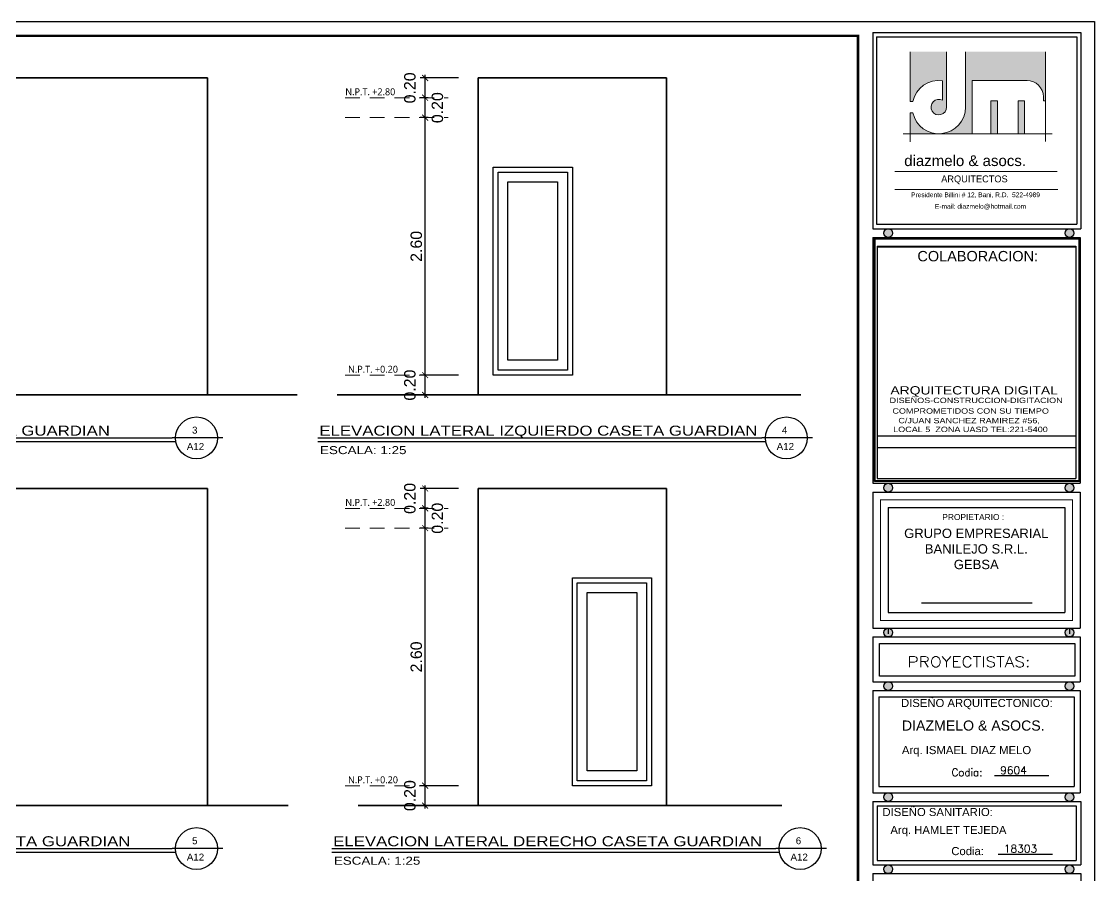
# Model space of a CAD drawing. Header units: feet. Extents: x -417 to 46, y -646 to -218.
# Drawn here: x -101.33 to -90.49, y -640.39 to -631.77 of the extents above; entities that cross this region are included whole.
import ezdxf
from ezdxf.enums import TextEntityAlignment as Align

# ---------------------------------------------------------------- set-up
doc = ezdxf.new("R2010")
doc.units = ezdxf.units.FT
doc.header["$MEASUREMENT"] = 0
doc.linetypes.add('HIDDEN', pattern=[0.375, 0.25, -0.125])
for name, color, linetype, lineweight in [('A-WALL', 4, 'Continuous', 25), ('DIM-COTAS', 1, 'Continuous', 5), ('TEXTO', 7, 'Continuous', 5), ('TXT', 2, 'Continuous', 9), ('VUELOS', 8, 'HIDDEN', 0)]:
    doc.layers.add(name, color=color, linetype=linetype, lineweight=lineweight)
for name, color, linetype in [('DIM', 10, 'Continuous'), ('HOJA', 7, 'Continuous'), ('MARCO', 7, 'Continuous'), ('PERT-VENT', 2, 'Continuous'), ('TARGETA', 7, 'Continuous'), ('textos', 7, 'Continuous'), ('TEXXT', 8, 'Continuous')]:
    doc.layers.add(name, color=color, linetype=linetype)
doc.styles.add('ads', font='trebuc.ttf', dxfattribs={"height": 0.14})
doc.styles.add('DAMIAN', font='arial.ttf', dxfattribs={"height": 0.12})
doc.styles.get("Standard").update_dxf_attribs({"font": 'arial.ttf', "height": 0.115})
doc.styles.add('TITTEXTM', font='romanc.shx')
doc.dimstyles.new('KEILY', dxfattribs={"dimtxt": 0.115, "dimasz": 0.06, "dimexe": 0.05, "dimexo": 0.2, "dimgap": 0.03, "dimtad": 1, "dimzin": 1, "dimdsep": 46, "dimtxsty": 'Standard', "dimblk": 'ARCHTICK', "dimcen": 2.5, "dimdle": 0.03, "dimclrd": 256, "dimclre": 256, "dimclrt": 7, "dimadec": 0, "dimazin": 0, "dimtfac": 1, "dimtmove": 2, "dimatfit": 3, "dimfxl": 0.2, "dimfxlon": 1, "dimtolj": 1, "dimtzin": 1, "dimarcsym": 0})

# ---------------------------------------------------------------- blocks, each defined once
blk = doc.blocks.new('A$C6FFE63EF')
at = {"layer": 'TEXTO', "ltscale": 0.05}
h = blk.add_hatch(color=256, dxfattribs=at)
h.paths.add_polyline_path([(1.319, 2.87), (1.319, 2.479, 3.622679), (1.401, 2.342), (1.401, 3.449), (0.672, 3.449), (0.672, 2.457), (0.725, 2.457, -0.391497)])
h.paths.add_polyline_path([(1.246, 1.809, -0.351969), (0.725, 2.227), (0.672, 2.227), (0.672, 1.809)])
h.paths.add_polyline_path([(1.91, 2.875), (3.008, 2.875, -0.414214), (3.336, 2.547), (3.336, 2.466), (3.377, 2.466), (3.377, 3.449), (1.779, 3.449), (1.779, 2.342, -0.414214), (1.246, 1.809), (1.91, 1.809)])
h.paths.add_polyline_path([(2.418, 2.465), (2.287, 2.465), (2.287, 1.809), (2.418, 1.809)], flags=17)
h.paths.add_polyline_path([(2.959, 2.465), (2.828, 2.465), (2.828, 1.809), (2.959, 1.809)], flags=17)
for p, q in [((0.671, 2.456), (0.671, 3.448)), ((1.401, 2.341), (1.401, 3.448)), ((1.778, 2.341), (1.778, 3.448)), ((3.377, 2.465), (3.377, 3.448)), ((1.319, 2.479), (1.319, 2.869)), ((1.909, 1.808), (1.909, 2.874)), ((1.909, 2.874), (3.008, 2.874)), ((0.725, 2.456), (0.671, 2.456)), ((2.287, 1.808), (2.287, 2.464)), ((2.287, 2.464), (2.418, 2.464)), ((2.418, 1.808), (2.418, 2.464)), ((2.828, 1.808), (2.828, 2.464)), ((2.828, 2.464), (2.959, 2.464)), ((2.959, 1.808), (2.959, 2.464)), ((3.336, 2.546), (3.336, 2.465)), ((3.336, 2.465), (3.377, 2.465)), ((3.377, 2.465), (3.377, 1.653)), ((0.671, 1.808), (0.671, 2.227)), ((0.725, 2.227), (0.671, 2.227)), ((0.534, 1.808), (3.512, 1.808)), ((0.671, 1.808), (0.671, 1.647)), ((0.362, 1.057), (3.61, 1.057)), ((0.362, 0.698), (3.622, 0.698))]:
    blk.add_line(p, q, dxfattribs=at)
for centre, radius, start, end in [((1.245, 2.341), 0.533, 82.0412, 167.5619), ((3.008, 2.546), 0.328, 0, 90), ((1.245, 2.341), 0.156, 61.7263, 0), ((1.245, 2.341), 0.533, 192.4381, 0)]:
    blk.add_arc(centre, radius, start, end, dxfattribs=at)
at = {"layer": 'TEXTO', "ltscale": 0.3, "width": 13.01141, "attachment_point": 1}
for s, insert, char_height in [('{\\fSwis721 Blk BT|b0|i0|c0|p34;diazmelo & asocs.}', (0.552, 1.378), 0.21489), ('{\\fComic Sans MS|b0|i0|c0|p66;ARQUITECTOS}', (1.293, 0.975), 0.13753), ('{\\fArial|b0|i0|c0|p34;Presidente Billini # 12, Bani, R.D.  522-4989}', (0.69, 0.636), 0.09455), ('{\\fArial|b0|i0|c0|p34;E-mail: diazmelo@hotmail.com}', (1.167, 0.405), 0.09455)]:
    blk.add_mtext(s, dxfattribs=dict(at, insert=insert, char_height=char_height))
blk = doc.blocks.new('A$C70CF49A2')
at = {"layer": 'PERT-VENT'}
for points in [[(0, 2.1), (0.8, 2.1), (0.8, 0), (0, 0)], [(0.05, 2.05), (0.75, 2.05), (0.75, 0.05), (0.05, 0.05)], [(0.15, 1.95), (0.65, 1.95), (0.65, 0.15), (0.15, 0.15)]]:
    blk.add_lwpolyline(points, close=True, dxfattribs=at)
blk = doc.blocks.new('_ArchTick')
at = {"layer": 'DIM-COTAS', "color": 0, "const_width": 0.15}
blk.add_lwpolyline([(-0.5, -0.5), (0.5, 0.5)], dxfattribs=at)
blk = doc.blocks.new('*D3144')
at = {"layer": 'Defpoints', "color": 0, "transparency": 16777216}
for p in [(-97.253, -635.336), (-96.717, -635.336), (-96.717, -635.536)]:
    blk.add_point(p, dxfattribs=at)
at = {"layer": 'DIM', "lineweight": -2, "transparency": 16777216}
for p, q in [((-96.917, -635.336), (-97.303, -635.336)), ((-97.253, -635.566), (-97.253, -635.306)), ((-96.917, -635.536), (-97.303, -635.536))]:
    blk.add_line(p, q, dxfattribs=at)
at = {"layer": 'DIM', "lineweight": -2, "transparency": 16777216, "xscale": 0.06, "yscale": 0.06, "zscale": 0.06}
for p, rotation in [((-97.253, -635.336), 90), ((-97.253, -635.536), 270)]:
    blk.add_blockref('_ArchTick', p, dxfattribs=dict(at, rotation=rotation))
at = {"layer": 'DIM', "color": 7, "transparency": 16777216, "insert": (-97.407, -635.436), "char_height": 0.115, "attachment_point": 5, "rotation": 90}
blk.add_mtext('\\A1;0.20', dxfattribs=at)
blk = doc.blocks.new('*D3145')
at = {"layer": 'Defpoints', "color": 0, "transparency": 16777216}
for p in [(-97.253, -632.736), (-97.022, -632.736), (-96.717, -635.336)]:
    blk.add_point(p, dxfattribs=at)
at = {"layer": 'DIM', "lineweight": -2, "transparency": 16777216}
for p, q in [((-97.222, -632.736), (-97.303, -632.736)), ((-97.253, -635.366), (-97.253, -632.706)), ((-96.917, -635.336), (-97.303, -635.336))]:
    blk.add_line(p, q, dxfattribs=at)
at = {"layer": 'DIM', "lineweight": -2, "transparency": 16777216, "xscale": 0.06, "yscale": 0.06, "zscale": 0.06}
for p, rotation in [((-97.253, -632.736), 90), ((-97.253, -635.336), 270)]:
    blk.add_blockref('_ArchTick', p, dxfattribs=dict(at, rotation=rotation))
at = {"layer": 'DIM', "color": 7, "transparency": 16777216, "insert": (-97.342, -634.036), "char_height": 0.115, "attachment_point": 5, "rotation": 90}
blk.add_mtext('\\A1;2.60', dxfattribs=at)
blk = doc.blocks.new('*D3156')
at = {"layer": 'Defpoints', "color": 0, "transparency": 16777216}
for p in [(-97.253, -632.536), (-97.022, -632.536), (-97.022, -632.736)]:
    blk.add_point(p, dxfattribs=at)
at = {"layer": 'DIM', "lineweight": -2, "transparency": 16777216}
for p, q in [((-97.222, -632.536), (-97.303, -632.536)), ((-97.253, -632.766), (-97.253, -632.506)), ((-97.222, -632.736), (-97.303, -632.736))]:
    blk.add_line(p, q, dxfattribs=at)
at = {"layer": 'DIM', "lineweight": -2, "transparency": 16777216, "xscale": 0.06, "yscale": 0.06, "zscale": 0.06}
for p, rotation in [((-97.253, -632.536), 90), ((-97.253, -632.736), 270)]:
    blk.add_blockref('_ArchTick', p, dxfattribs=dict(at, rotation=rotation))
at = {"layer": 'DIM', "color": 7, "transparency": 16777216, "insert": (-97.129, -632.636), "char_height": 0.115, "attachment_point": 5, "rotation": 90}
blk.add_mtext('\\A1;0.20', dxfattribs=at)
blk = doc.blocks.new('*D3157')
at = {"layer": 'Defpoints', "color": 0, "transparency": 16777216}
for p in [(-97.253, -632.336), (-96.717, -632.336), (-97.022, -632.536)]:
    blk.add_point(p, dxfattribs=at)
at = {"layer": 'DIM', "lineweight": -2, "transparency": 16777216}
for p, q in [((-96.917, -632.336), (-97.303, -632.336)), ((-97.253, -632.566), (-97.253, -632.306)), ((-97.222, -632.536), (-97.303, -632.536))]:
    blk.add_line(p, q, dxfattribs=at)
at = {"layer": 'DIM', "lineweight": -2, "transparency": 16777216, "xscale": 0.06, "yscale": 0.06, "zscale": 0.06}
for p, rotation in [((-97.253, -632.336), 90), ((-97.253, -632.536), 270)]:
    blk.add_blockref('_ArchTick', p, dxfattribs=dict(at, rotation=rotation))
at = {"layer": 'DIM', "color": 7, "transparency": 16777216, "insert": (-97.407, -632.436), "char_height": 0.115, "attachment_point": 5, "rotation": 90}
blk.add_mtext('\\A1;0.20', dxfattribs=at)
blk = doc.blocks.new('*D3148')
at = {"layer": 'Defpoints', "color": 0, "transparency": 16777216}
for p in [(-97.253, -639.48), (-96.717, -639.48), (-96.717, -639.68)]:
    blk.add_point(p, dxfattribs=at)
at = {"layer": 'DIM', "lineweight": -2, "transparency": 16777216}
for p, q in [((-96.917, -639.48), (-97.303, -639.48)), ((-97.253, -639.71), (-97.253, -639.45)), ((-96.917, -639.68), (-97.303, -639.68))]:
    blk.add_line(p, q, dxfattribs=at)
at = {"layer": 'DIM', "lineweight": -2, "transparency": 16777216, "xscale": 0.06, "yscale": 0.06, "zscale": 0.06}
for p, rotation in [((-97.253, -639.48), 90), ((-97.253, -639.68), 270)]:
    blk.add_blockref('_ArchTick', p, dxfattribs=dict(at, rotation=rotation))
at = {"layer": 'DIM', "color": 7, "transparency": 16777216, "insert": (-97.407, -639.58), "char_height": 0.115, "attachment_point": 5, "rotation": 90}
blk.add_mtext('\\A1;0.20', dxfattribs=at)
blk = doc.blocks.new('*D3149')
at = {"layer": 'Defpoints', "color": 0, "transparency": 16777216}
for p in [(-97.253, -636.88), (-97.022, -636.88), (-96.717, -639.48)]:
    blk.add_point(p, dxfattribs=at)
at = {"layer": 'DIM', "lineweight": -2, "transparency": 16777216}
for p, q in [((-97.222, -636.88), (-97.303, -636.88)), ((-97.253, -639.51), (-97.253, -636.85)), ((-96.917, -639.48), (-97.303, -639.48))]:
    blk.add_line(p, q, dxfattribs=at)
at = {"layer": 'DIM', "lineweight": -2, "transparency": 16777216, "xscale": 0.06, "yscale": 0.06, "zscale": 0.06}
for p, rotation in [((-97.253, -636.88), 90), ((-97.253, -639.48), 270)]:
    blk.add_blockref('_ArchTick', p, dxfattribs=dict(at, rotation=rotation))
at = {"layer": 'DIM', "color": 7, "transparency": 16777216, "insert": (-97.342, -638.18), "char_height": 0.115, "attachment_point": 5, "rotation": 90}
blk.add_mtext('\\A1;2.60', dxfattribs=at)
blk = doc.blocks.new('*D3160')
at = {"layer": 'Defpoints', "color": 0, "transparency": 16777216}
for p in [(-97.253, -636.68), (-97.022, -636.68), (-97.022, -636.88)]:
    blk.add_point(p, dxfattribs=at)
at = {"layer": 'DIM', "lineweight": -2, "transparency": 16777216}
for p, q in [((-97.222, -636.68), (-97.303, -636.68)), ((-97.253, -636.91), (-97.253, -636.65)), ((-97.222, -636.88), (-97.303, -636.88))]:
    blk.add_line(p, q, dxfattribs=at)
at = {"layer": 'DIM', "lineweight": -2, "transparency": 16777216, "xscale": 0.06, "yscale": 0.06, "zscale": 0.06}
for p, rotation in [((-97.253, -636.68), 90), ((-97.253, -636.88), 270)]:
    blk.add_blockref('_ArchTick', p, dxfattribs=dict(at, rotation=rotation))
at = {"layer": 'DIM', "color": 7, "transparency": 16777216, "insert": (-97.129, -636.78), "char_height": 0.115, "attachment_point": 5, "rotation": 90}
blk.add_mtext('\\A1;0.20', dxfattribs=at)
blk = doc.blocks.new('*D3161')
at = {"layer": 'Defpoints', "color": 0, "transparency": 16777216}
for p in [(-97.253, -636.48), (-96.717, -636.48), (-97.022, -636.68)]:
    blk.add_point(p, dxfattribs=at)
at = {"layer": 'DIM', "lineweight": -2, "transparency": 16777216}
for p, q in [((-96.917, -636.48), (-97.303, -636.48)), ((-97.253, -636.71), (-97.253, -636.45)), ((-97.222, -636.68), (-97.303, -636.68))]:
    blk.add_line(p, q, dxfattribs=at)
at = {"layer": 'DIM', "lineweight": -2, "transparency": 16777216, "xscale": 0.06, "yscale": 0.06, "zscale": 0.06}
for p, rotation in [((-97.253, -636.48), 90), ((-97.253, -636.68), 270)]:
    blk.add_blockref('_ArchTick', p, dxfattribs=dict(at, rotation=rotation))
at = {"layer": 'DIM', "color": 7, "transparency": 16777216, "insert": (-97.407, -636.58), "char_height": 0.115, "attachment_point": 5, "rotation": 90}
blk.add_mtext('\\A1;0.20', dxfattribs=at)

msp = doc.modelspace()

# ---------------------------------------------------------------- hatches: boundary and pattern name
at = {"layer": 'textos'}
h = msp.add_hatch(color=7, dxfattribs=at)
h.paths.add_polyline_path([(-92.5323, -633.9017, 1), (-92.621, -633.9017, 1)])
h.paths.add_polyline_path([(-90.7026, -633.9017, 1), (-90.7912, -633.9017, 1)])
h = msp.add_hatch(color=7, dxfattribs=at)
h.paths.add_polyline_path([(-92.5323, -636.472, 1), (-92.621, -636.472, 1)])
h.paths.add_polyline_path([(-90.7026, -636.472, 1), (-90.7912, -636.472, 1)])
h = msp.add_hatch(color=7, dxfattribs=at)
h.paths.add_polyline_path([(-92.5766, -637.89, 1), (-92.5766, -637.9787, 1)])
h.paths.add_polyline_path([(-90.7469, -637.89, 1), (-90.7469, -637.9787, 1)])
h = msp.add_hatch(color=7, dxfattribs=at)
h.paths.add_polyline_path([(-92.5766, -638.43, 1), (-92.5766, -638.5186, 1)])
h.paths.add_polyline_path([(-90.7469, -638.43, 1), (-90.7469, -638.5186, 1)])
h = msp.add_hatch(color=7, dxfattribs=at)
h.paths.add_polyline_path([(-92.5766, -639.5502, 1), (-92.5766, -639.6389, 1)])
h.paths.add_polyline_path([(-90.7469, -639.5502, 1), (-90.7469, -639.6389, 1)])
h = msp.add_hatch(color=7, dxfattribs=at)
h.paths.add_polyline_path([(-92.5766, -640.2789, 1), (-92.5766, -640.3675, 1)])
h.paths.add_polyline_path([(-90.7469, -640.2789, 1), (-90.7469, -640.3675, 1)])

# ---------------------------------------------------------------- linework, layer by layer
at = {"layer": 'A-WALL', "lineweight": 35}
for p, q in [((-103.8006, -632.3359), (-99.4506, -632.3359)), ((-99.4506, -632.3359), (-99.4506, -635.5359)), ((-96.7167, -632.3359), (-94.8167, -632.3359)), ((-96.7167, -632.3359), (-96.7167, -635.5359)), ((-94.8167, -632.3359), (-94.8167, -635.5359)), ((-103.8006, -636.4804), (-99.4506, -636.4804)), ((-99.4506, -636.4804), (-99.4506, -639.6804)), ((-94.8167, -636.4804), (-96.7167, -636.4804)), ((-96.7167, -636.4804), (-96.7167, -639.6804)), ((-94.8167, -636.4804), (-94.8167, -639.6804))]:
    msp.add_line(p, q, dxfattribs=at)
at = {"layer": 'A-WALL', "color": 13, "lineweight": 35}
for p, q in [((-105.1881, -635.5359), (-98.544, -635.5359)), ((-98.1406, -635.5359), (-93.4607, -635.5359)), ((-105.2326, -639.6804), (-98.637, -639.6804)), ((-93.6525, -639.6804), (-97.9298, -639.6804))]:
    msp.add_line(p, q, dxfattribs=at)
at = {"layer": 'HOJA', "color": 17, "linetype": 'Continuous'}
for p, q in [((-92.6887, -635.9476), (-90.6819, -635.9476)), ((-92.6887, -636.065), (-90.6819, -636.065))]:
    msp.add_line(p, q, dxfattribs=at)
at = {"layer": 'MARCO'}
msp.add_lwpolyline([(-111.9721, -631.7658), (-90.4936, -631.7658), (-90.4936, -645.7518), (-111.9721, -645.7518)], close=True, dxfattribs=at)
at = {"layer": 'MARCO', "const_width": 0.025}
msp.add_lwpolyline([(-92.8821, -631.9103), (-111.8276, -631.9103), (-111.8276, -645.6073), (-92.8821, -645.6073)], close=True, dxfattribs=at)
at = {"layer": 'TARGETA', "color": 3}
for p, q in [((-92.7333, -631.8763), (-90.6333, -631.8763)), ((-92.7333, -631.8763), (-92.7333, -633.8574)), ((-92.6946, -631.92), (-90.672, -631.92)), ((-92.6946, -631.92), (-92.6946, -633.8127)), ((-90.672, -631.92), (-90.672, -633.8127)), ((-90.6333, -631.8763), (-90.6333, -633.8574)), ((-92.7333, -633.8574), (-90.6333, -633.8574)), ((-92.6946, -633.8127), (-90.678, -633.8127)), ((-90.678, -633.8127), (-90.672, -633.8127)), ((-92.6887, -634.035), (-92.6887, -636.373)), ((-92.6887, -634.035), (-90.6819, -634.035)), ((-92.6887, -634.0394), (-92.6887, -636.3774)), ((-92.6887, -634.0394), (-90.6819, -634.0394)), ((-92.6887, -634.0394), (-92.6887, -636.3774)), ((-90.6819, -634.035), (-90.6819, -636.373)), ((-90.6819, -634.0394), (-90.6819, -636.3774)), ((-90.6819, -634.0394), (-90.6819, -636.3774)), ((-92.6887, -636.3774), (-90.6819, -636.3774)), ((-92.6887, -636.3774), (-90.6819, -636.3774)), ((-92.7333, -636.5163), (-90.6373, -636.5163)), ((-92.7333, -636.5163), (-92.7333, -637.89)), ((-90.6373, -636.5163), (-90.6373, -637.89)), ((-92.5764, -636.6732), (-90.7942, -636.6732)), ((-92.5764, -636.6732), (-92.5764, -637.7331)), ((-90.7942, -636.6732), (-90.7942, -637.7331)), ((-92.5764, -637.7331), (-90.7942, -637.7331)), ((-92.7333, -637.89), (-90.6373, -637.89)), ((-92.7333, -637.9787), (-92.7333, -638.43)), ((-92.7333, -637.9787), (-90.6373, -637.9787)), ((-90.6373, -637.9787), (-90.6373, -638.43)), ((-92.6667, -638.3733), (-92.6667, -638.0453)), ((-92.6667, -638.0453), (-90.6915, -638.0453)), ((-90.6915, -638.0453), (-90.6915, -638.3733)), ((-92.7333, -638.43), (-90.6373, -638.43)), ((-90.6915, -638.3733), (-92.6667, -638.3733)), ((-92.7333, -638.5186), (-92.7333, -639.5502)), ((-92.7333, -638.5186), (-90.6373, -638.5186)), ((-92.7333, -638.5186), (-90.6373, -638.5186)), ((-90.6373, -638.5186), (-90.6373, -639.5502)), ((-92.6705, -638.5814), (-92.6705, -639.4874)), ((-92.6705, -638.5814), (-90.7001, -638.5814)), ((-90.7001, -638.5814), (-90.7001, -639.4874)), ((-92.6705, -639.4874), (-90.7001, -639.4874)), ((-92.7333, -639.5502), (-90.6373, -639.5502)), ((-92.7333, -639.6389), (-90.6333, -639.6389)), ((-92.7333, -639.6389), (-92.7333, -640.2789)), ((-92.6886, -639.6836), (-90.678, -639.6836)), ((-92.6886, -639.6836), (-92.6886, -640.2342)), ((-90.678, -639.6836), (-90.678, -640.2342)), ((-90.6333, -639.6389), (-90.6333, -640.2789)), ((-92.6886, -640.2342), (-90.678, -640.2342)), ((-92.7333, -640.2789), (-90.6333, -640.2789)), ((-92.7333, -640.3675), (-92.7333, -640.9738)), ((-92.7333, -640.3675), (-90.6333, -640.3675)), ((-90.6333, -640.3675), (-90.6333, -640.9738))]:
    msp.add_line(p, q, dxfattribs=at)
at = {"layer": 'textos', "color": 7}
for p, q in [((-92.7333, -633.9469), (-92.7333, -636.4276)), ((-92.7333, -633.9469), (-90.6373, -633.9469)), ((-92.7333, -633.9469), (-90.6373, -633.9469)), ((-92.7333, -633.9469), (-90.6373, -633.9469)), ((-92.7163, -636.4105), (-92.7163, -633.9535)), ((-92.7163, -633.9535), (-90.644, -633.9535)), ((-92.7097, -636.4038), (-92.7097, -633.9602)), ((-92.7097, -633.9602), (-90.6506, -633.9602)), ((-90.6506, -633.9602), (-90.6506, -636.4038)), ((-90.644, -633.9535), (-90.644, -636.4105)), ((-90.6373, -633.9469), (-90.6373, -636.4276)), ((-92.7333, -636.4276), (-90.6373, -636.4276)), ((-90.644, -636.4105), (-92.7163, -636.4105)), ((-90.6506, -636.4038), (-92.7097, -636.4038)), ((-92.7333, -636.5163), (-90.6373, -636.5163)), ((-92.5766, -637.89), (-92.5766, -637.946)), ((-90.7469, -637.89), (-90.7469, -637.946))]:
    msp.add_line(p, q, dxfattribs=at)
for centre in [(-92.5766, -633.9017), (-90.7469, -633.9017), (-92.5766, -636.472), (-92.5766, -636.472), (-90.7469, -636.472), (-90.7469, -636.472), (-92.5766, -637.9344), (-90.7469, -637.9344), (-92.5766, -638.4743), (-90.7469, -638.4743), (-92.5766, -639.5945), (-90.7469, -639.5945), (-92.5766, -640.3232), (-90.7469, -640.3232)]:
    msp.add_circle(centre, 0.0443, dxfattribs=at)
at = {"layer": 'TEXXT', "color": 4}
for p, q in [((-103.924, -635.9696), (-99.8082, -635.9696)), ((-99.2973, -635.9696), (-99.8082, -635.9696)), ((-98.3359, -635.9696), (-93.852, -635.9696)), ((-93.3411, -635.9696), (-93.852, -635.9696)), ((-103.924, -640.1141), (-99.8082, -640.1141)), ((-99.2973, -640.1141), (-99.8082, -640.1141)), ((-98.1963, -640.1141), (-93.7123, -640.1141)), ((-93.2014, -640.1141), (-93.7123, -640.1141))]:
    msp.add_line(p, q, dxfattribs=at)
at = {"layer": 'TEXXT', "color": 3}
for p, q in [((-103.924, -636.0059), (-99.767, -636.0059)), ((-98.3359, -636.0059), (-93.8108, -636.0059)), ((-103.924, -640.1505), (-99.767, -640.1505)), ((-98.1963, -640.1505), (-93.6711, -640.1505))]:
    msp.add_line(p, q, dxfattribs=at)
at = {"layer": 'TEXXT'}
for p, q in [((-92.2393, -637.6341), (-91.1222, -637.6341)), ((-91.5034, -639.3781), (-90.9567, -639.3781)), ((-91.4661, -640.1697), (-90.9195, -640.1697))]:
    msp.add_line(p, q, dxfattribs=at)
at = {"layer": 'TEXXT', "const_width": 0.0105}
msp.add_lwpolyline([(-92.6548, -636.5948), (-90.7158, -636.5948), (-90.7158, -637.8116), (-92.6548, -637.8116), (-92.6548, -636.5948)], dxfattribs=at)
at = {"layer": 'TEXXT', "color": 4}
for centre in [(-99.5618, -635.9696), (-93.6056, -635.9696), (-99.5618, -640.1141), (-93.466, -640.1141)]:
    msp.add_circle(centre, 0.2115, dxfattribs=at)
at = {"layer": 'VUELOS', "ltscale": 0.6}
for p, q in [((-98.062, -632.5359), (-97.0216, -632.5359)), ((-98.062, -632.5359), (-97.0216, -632.5359)), ((-98.062, -632.5359), (-97.0216, -632.5359)), ((-98.062, -632.7359), (-97.0216, -632.7359)), ((-98.062, -632.7359), (-97.0216, -632.7359)), ((-98.062, -635.3359), (-97.0216, -635.3359)), ((-98.062, -635.3359), (-97.0216, -635.3359)), ((-98.062, -635.3359), (-97.0216, -635.3359)), ((-98.062, -636.6804), (-97.0216, -636.6804)), ((-98.062, -636.6804), (-97.0216, -636.6804)), ((-98.062, -636.6804), (-97.0216, -636.6804)), ((-98.062, -636.8804), (-97.0216, -636.8804)), ((-98.062, -636.8804), (-97.0216, -636.8804)), ((-98.062, -639.4804), (-97.0216, -639.4804)), ((-98.062, -639.4804), (-97.0216, -639.4804)), ((-98.062, -639.4804), (-97.0216, -639.4804))]:
    msp.add_line(p, q, dxfattribs=at)

# ---------------------------------------------------------------- block references
at = {"xscale": 0.5050353834109274, "yscale": 0.5050353834109274, "zscale": 0.5050353834109274}
msp.add_blockref('A$C6FFE63EF', (-92.6946, -633.8127), dxfattribs=at)
for p in [(-96.5667, -635.3359), (-95.7667, -639.4804)]:
    msp.add_blockref('A$C70CF49A2', p)

# ---------------------------------------------------------------- texts
at = {"layer": 'textos', "color": 7, "width": 1.2}
for s, height, style, p in [('ARQUITECTURA DIGITAL', 0.083702, 'DAMIAN', (-92.5549, -635.4471)), ('DISEÑOS-CONSTRUCCION-DIGITACION', 0.054406, 'DAMIAN', (-92.5633, -635.5632)), ('COMPROMETIDOS CON SU TIEMPO', 0.054406, 'DAMIAN', (-92.5347, -635.6701)), ('C/JUAN SANCHEZ RAMIREZ #56,  ', 0.054406, 'DAMIAN', (-92.4747, -635.7674)), ('LOCAL 5  ZONA UASD TEL:221-5400', 0.054406, 'DAMIAN', (-92.5271, -635.8562)), ('PROYECTISTAS:', 0.104932, 'TITTEXTM', (-92.3825, -638.1767))]:
    msp.add_text(s, height=height, dxfattribs=dict(at, style=style)).set_placement(p, align=Align.TOP_LEFT)
at = {"layer": 'textos', "color": 7, "style": 'DAMIAN', "width": 1.2}
for s, height, p in [('ELEVACION FRONTAL CASETA GUARDIAN', 0.101054, (-103.9092, -635.9466)), ('ELEVACION LATERAL IZQUIERDO CASETA GUARDIAN', 0.101054, (-98.3211, -635.9466)), (' ESCALA: 1:25', 0.080843, (-98.3525, -636.1329)), ('ELEVACION POSTERIOR CASETA GUARDIAN', 0.101054, (-103.9092, -640.0911)), ('ELEVACION LATERAL DERECHO CASETA GUARDIAN', 0.101054, (-98.1815, -640.0911)), (' ESCALA: 1:25', 0.080843, (-98.2128, -640.2774))]:
    msp.add_text(s, height=height, dxfattribs=at).set_placement(p)
at = {"layer": 'textos', "color": 7}
for s, height, style, p in [('9604', 0.07841, 'TITTEXTM', (-91.4466, -639.2849)), ('  Codia:', 0.07551, 'TITTEXTM', (-92.0408, -639.3072)), ('  Codia:', 0.08161, 'DAMIAN', (-92.0035, -640.0989)), ('18303', 0.07841, 'TITTEXTM', (-91.4093, -640.0765))]:
    msp.add_text(s, height=height, dxfattribs=dict(at, style=style)).set_placement(p, align=Align.TOP_LEFT)
at = {"layer": 'textos', "color": 7, "style": 'DAMIAN'}
for s, insert, char_height, width, attachment_point in [('COLABORACION:', (-92.2822, -634.0822), 0.104627, 1.933743, 1), ('PROPIETARIO :', (-92.0306, -636.7378), 0.060466, 1.39692, 1), ('GRUPO EMPRESARIAL\\PBANILEJO S.R.L.\\PGEBSA', (-91.6879, -636.8853), 0.094306, 2.178713, 2), ('DISEÑO ARQUITECTONICO:', (-92.4476, -638.6041), 0.081609, 2.900581, 1), ('DIAZMELO & ASOCS.', (-92.4387, -638.8216), 0.102012, 3.622718, 1), ('Arq. ISMAEL DIAZ MELO', (-92.4387, -639.0793), 0.081609, 2.898174, 1), ('DISEÑO SANITARIO:', (-92.6351, -639.7046), 0.081609, 2.900581, 1), ('Arq. HAMLET TEJEDA', (-92.555, -639.8862), 0.081609, 2.898174, 1)]:
    msp.add_mtext(s, dxfattribs=dict(at, insert=insert, char_height=char_height, width=width, attachment_point=attachment_point))
at = {"layer": 'TEXXT', "style": 'DAMIAN'}
for s, height, p in [('3', 0.0704, (-99.5791, -635.926)), ('4', 0.0704, (-93.6229, -635.926)), ('A12', 0.07038, (-99.5718, -636.0908)), ('A12', 0.07038, (-93.6156, -636.0908)), ('5', 0.0704, (-99.5791, -640.0705)), ('6', 0.0704, (-93.4832, -640.0705)), ('A12', 0.07038, (-99.5718, -640.2353)), ('A12', 0.07038, (-93.476, -640.2353))]:
    msp.add_text(s, height=height, dxfattribs=at).set_placement(p, align=Align.CENTER)
at = {"layer": 'TXT', "char_height": 0.07, "width": 1.872, "attachment_point": 2, "style": 'ads'}
for s, insert in [('N.P.T. +2.80', (-97.807, -632.4408)), ('N.P.T. +0.20', (-97.7797, -635.2408)), ('N.P.T. +2.80', (-97.807, -636.5853)), ('N.P.T. +0.20', (-97.7797, -639.3853))]:
    msp.add_mtext(s, dxfattribs=dict(at, insert=insert))

# ---------------------------------------------------------------- dimensions: what is measured, and where the dimension line sits
at = {"layer": 'DIM'}
for base, p1, p2, picture, middle in [((-97.2528, -632.3359), (-97.0216, -632.5359), (-96.7167, -632.3359), '*D3157', (-97.4066, -632.4359)), ((-97.2528, -632.7359), (-96.7167, -635.3359), (-97.0216, -632.7359), '*D3145', (-97.3416, -634.0359)), ((-97.2528, -635.3359), (-96.7167, -635.5359), (-96.7167, -635.3359), '*D3144', (-97.4066, -635.4359)), ((-97.2528, -636.4804), (-97.0216, -636.6804), (-96.7167, -636.4804), '*D3161', (-97.4066, -636.5804)), ((-97.2528, -636.8804), (-96.7167, -639.4804), (-97.0216, -636.8804), '*D3149', (-97.3416, -638.1804)), ((-97.2528, -639.4804), (-96.7167, -639.6804), (-96.7167, -639.4804), '*D3148', (-97.4066, -639.5804))]:
    dim = msp.add_linear_dim(base=base, p1=p1, p2=p2, angle=90, dimstyle='KEILY', override={"dimfxl": 50}, dxfattribs=at)
    dim.commit()
    dim.dimension.update_dxf_attribs({"geometry": picture, "text_midpoint": middle})
for base, p1, p2, picture, middle in [((-97.2528, -632.5359), (-97.0216, -632.7359), (-97.0216, -632.5359), '*D3156', (-97.129, -632.6359)), ((-97.2528, -636.6804), (-97.0216, -636.8804), (-97.0216, -636.6804), '*D3160', (-97.129, -636.7804))]:
    dim = msp.add_linear_dim(base=base, p1=p1, p2=p2, angle=90, dimstyle='KEILY', override={"dimfxl": 50}, dxfattribs=at)
    dim.commit()
    dim.dimension.update_dxf_attribs({"geometry": picture, "text_midpoint": middle, "dimtype": 160})

doc.saveas('drawing.dxf')
